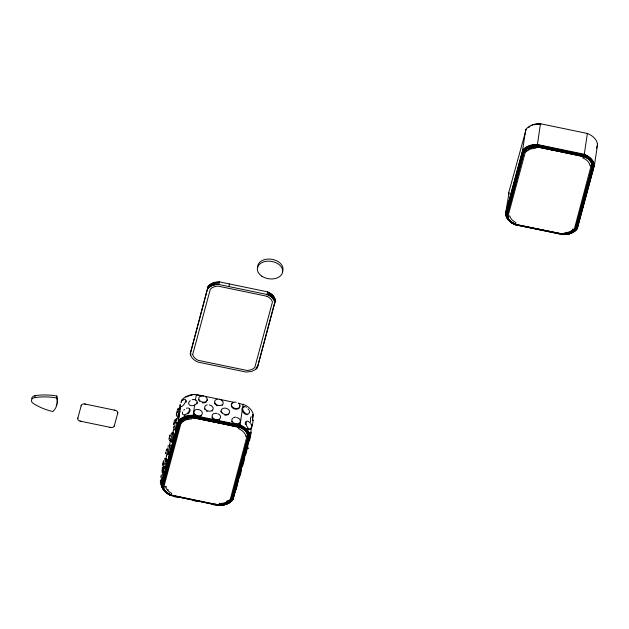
<?xml version="1.0" encoding="UTF-8"?>
<svg xmlns="http://www.w3.org/2000/svg" width="629" height="629" viewBox="0 0 629 629"><rect width="100%" height="100%" fill="white"/><g stroke="black" fill="none" stroke-linecap="round" stroke-linejoin="round"><path stroke-width="0.94" d="M249.461 412.144L249.265 410.36M219.301 503.601L218.947 504.859L224.27 503.758L228.752 500.472L229.962 500.558L229.813 499.803L227.706 501.517A13.335 9.199 8.6 0 1 220.685 503.475C215.024 507.642 230.615 503.664 230.874 500.723L248.408 435.803C247.755 431.746 244.131 428.97 240.545 427.484L191.405 417.302C187.316 417.239 182.772 418.309 180.122 421.65L162.589 486.579C163.241 490.628 166.874 493.411 170.459 494.889L219.592 505.071L219.623 503.208M563.175 234.208L569.394 232.581L572.948 229.703L574.159 229.797L574.01 229.042L571.895 230.749A13.335 9.199 8.6 0 1 564.881 232.706C559.22 236.874 574.812 232.903 575.071 229.962L592.604 165.042C591.952 160.985 588.319 158.201 584.742 156.723L535.601 146.541C531.513 146.471 526.968 147.548 524.319 150.889L506.785 215.81C507.438 219.867 511.07 222.65 514.648 224.128L563.788 234.31L516.039 224.6C513.209 224.152 504.112 216.447 509.765 215.881A13.06 9.01 8.6 0 0 515.914 222.603L515.513 224.474M192.891 417.648L194.66 404.879M537.08 146.887L540.492 123.661L540.523 124.157L538.99 124.196M161.331 479.628L161.323 480.273L163.005 471.892M162.573 465.499L162.793 463.832M164.491 468.346L164.483 468.99L166.166 460.601M166.095 459.154L166.103 458.517L165.686 459.657M166.355 455.294L166.347 455.939L167.456 451.842M168.108 448.092L168.029 447.557M168.155 453.926L168.147 454.57L169.83 446.181M169.681 440.442L169.673 441.086L170.31 439.089M170.545 439.632C170.884 440.772 172.778 431.714 172.087 432.28M170.656 440.646L170.742 441.181M171.395 441.998C171.756 444.609 174.571 426.454 172.653 433.979M174.736 429.741C175.066 430.889 176.961 421.831 176.269 422.389M175.916 422.358L175.923 421.713L175.695 422.208M177.071 415.981L177.064 416.626M177.134 418.505C177.472 419.645 179.359 410.588 178.667 411.154M177.496 422.279L177.221 424.347M179.831 408.52L179.705 409.683M179.894 411.036L178.51 418.206M238.069 481.46L236.245 489.582M239.712 476.271C240.05 477.419 241.937 468.361 241.245 468.919M242.511 465.712L242.503 466.348L243.132 464.351M243.038 463.738C243.376 464.878 245.271 455.821 244.579 456.379M248.447 441.81L248.439 442.446L249.076 440.457M249.571 439.993L249.564 440.63L251.246 432.249M251.411 427.822L251.403 428.467L252.268 425.463M80.905 421.288L79.427 420.887A3.365 2.319 8.6 0 1 77.729 419.032L77.87 417.978M114.604 410.163L116.082 410.564A3.365 2.319 8.6 0 1 117.78 412.42L117.639 413.473M163.965 473.33L164.067 471.986M168.918 439.427L169.775 434.969M166.701 460.86L166.803 459.516M169.783 438.61L169.854 438.067M167.125 462.048L167.228 460.703M171.347 433.939L171.442 433.239M170.333 446.291L170.443 444.939M176.301 414.967L176.497 413.654M174.029 435.693L174.131 434.348M176.631 420.738L176.733 419.386L176.505 419.881M253.07 421.328L253.173 419.975L252.944 420.471M56.807 396.003L56.508 397.953A25.191 17.376 8.6 0 1 52.836 411.563A48.276 33.298 8.6 0 1 33.306 403.456A5.001 3.452 8.6 0 1 31.529 399.989A5.001 3.452 8.6 0 1 34.894 397.575L35.185 395.625A48.865 33.699 8.6 0 1 56.807 396.003A25.191 17.376 8.6 0 1 57.066 403.244M162.156 478.811L161.299 484.479L161.692 486.028A17.14 11.825 8.6 0 0 169.767 494.85C170.38 496.116 173.164 495.243 171.316 495.235M163.155 472.206L163.729 468.424M180.68 406.067L178.392 421.171L161.299 484.479L163.163 485.659L180.146 422.774L178.392 421.171L179.312 420.054A17.313 11.943 8.6 0 1 191.161 415.289L193.087 415.266L240.097 425.007L241.803 425.786A17.313 11.943 8.6 0 1 249.965 434.694L250.216 436.054L233.123 499.355L232.022 500.598A17.14 11.825 8.6 0 1 220.292 505.315L218.357 505.339L171.418 495.526L218.42 505.268L220.347 505.244A17.313 11.943 8.6 0 0 232.203 500.48M181.246 402.293L181.537 400.406L182.457 399.281A17.313 11.943 8.6 0 1 194.306 394.517L196.232 394.493L233.799 402.285M190.257 353.805L208.183 286.242L209.378 284.953L213.726 282.602L219.301 281.855L267.577 291.864C271.799 293.539 276.571 297.737 274.873 302.777L257.347 367.706L255.429 369.577L251.804 371.338L246.23 372.085L197.954 362.084C194.408 360.614 190.862 357.815 190.257 353.805L208.183 286.242M190.406 354.607L190.65 351.163M190.658 355.424L190.925 353.663M182.064 419.787L182.253 418.56M207.782 288.876L208.734 285.582M208.333 288.224L208.977 287.595L209.378 284.953M208.977 287.595L209.701 287.013L210.102 284.371M209.701 287.013L210.511 286.486L210.912 283.844M210.511 286.486L211.383 286.006L211.784 283.372M211.383 286.006L212.327 285.597L212.728 282.956M195.375 400.162L196.327 394.776M212.327 285.597L213.325 285.244L213.726 282.602M213.325 285.244L214.379 284.961L214.78 282.319M214.379 284.961L215.472 284.74L215.873 282.099M215.472 284.74L216.596 284.591L216.997 281.949M216.596 284.591L217.752 284.505L218.153 281.871M217.752 284.505L218.9 284.497L219.301 281.855M228.995 286.588L229.396 283.946M230.874 500.723L231.063 499.497L230.513 500.149M233.406 497.468L233.123 499.355L231.071 499.725L248.054 436.848L250.216 436.054L251.93 424.724M274.873 302.777C274.268 298.767 270.722 295.968 267.176 294.498L267.577 291.864M256.152 368.995L256.42 367.234M256.797 368.366L257.064 366.605M268.198 294.962L268.599 292.32M257.347 367.706L275.274 300.143M247.622 433.373L247.81 432.147L248.172 432.949M269.188 295.488L269.589 292.847M270.124 296.062L270.525 293.421M270.989 296.691L271.39 294.05M252.496 420.95L253.11 413.921A17.313 11.943 8.6 0 0 244.948 405.013L238.517 403.26M271.783 297.36L272.176 294.718M272.491 298.06L272.892 295.426M273.128 298.799L273.521 296.165M273.662 299.569L274.063 296.927M274.118 300.355L274.511 297.721M274.472 301.165L274.865 298.523M274.724 301.975L275.125 299.341M578.027 223.877L577.32 228.594L576.392 229.719A17.313 11.943 8.6 0 1 564.543 234.483L562.538 234.507L564.119 234.208A15.623 10.772 8.6 0 0 574.812 229.915L575.566 228.987L592.565 166.04L592.361 164.916A15.623 10.772 8.6 0 0 587.171 158.138L583.586 156.236L535.507 146.62A15.623 10.772 8.6 0 0 524.822 150.921L524.059 151.841L522.589 150.41L525.726 129.645L526.646 128.52A17.313 11.943 8.6 0 1 538.503 123.756L540.429 123.732L587.431 133.474L589.145 134.252A17.313 11.943 8.6 0 1 597.298 143.16L597.55 144.521L594.413 165.293L577.32 228.594L575.268 228.964L592.243 166.08L594.413 165.293L594.161 163.925A17.313 11.943 8.6 0 0 586 155.017L584.294 154.247L537.284 144.505L535.358 144.528A17.313 11.943 8.6 0 0 523.509 149.285L522.589 150.41L505.496 213.711L505.747 215.079A17.313 11.943 8.6 0 0 513.901 223.987C514.341 224.789 517.376 224.868 515.576 224.349M165.663 453.729L165.789 452.966M164.877 460.562L165.128 458.313L164.9 458.808M165.576 461.56L165.828 459.312L165.6 459.807M169.217 446.991L169.374 444.845M173.462 427.995L173.588 427.233M170.789 447.628L170.231 450.671M178.581 410.383L178.833 408.135L178.605 408.63M236.819 483.324L236.968 482.419M250.106 434.191L250.256 433.287M248.408 448.571L248.518 447.872M81.133 405.909L81.542 404.911A3.365 2.319 8.6 0 1 84.003 403.92L85.536 404.14M114.376 425.542L113.967 426.541A3.365 2.319 8.6 0 1 111.498 427.531L109.973 427.311M167.133 450.262L167.44 448.674M174.162 427.413L174.304 426.651M162.785 463.895L163.469 460.617M160.749 477.372L161.244 474.903M163.485 464.894L164.153 461.686M165.773 453.037L165.93 452.196M163.815 474.235L162.714 479.337M173.415 424.772L174.571 419.913M166.976 462.952L166.567 465.09M176.49 413.725L177.708 408.74M175.318 422.476L175.758 419.181L175.53 419.677M173.879 436.597L173.47 438.743M252.921 422.224L252.512 424.371M171.387 495.109L171.725 493.372A13.06 9.01 8.6 0 1 165.569 486.649C159.805 486.995 169.319 495.259 171.733 495.495M170.121 436.534L170.467 434.867M167.731 450.828L168.077 449.161M176.702 415.407L176.867 414.59M177.032 425.385L175.931 430.094M572.398 230.371L572.704 228.94M166.095 451.378L166.63 449.09M164.232 464.43L164.405 463.62M236.166 486.563L236.402 485.47M249.454 437.422L249.524 435.079A16.92 11.668 8.6 0 0 241.552 426.376L193.024 415.918L191.177 415.934A16.92 11.668 8.6 0 0 179.595 420.589L178.715 421.666L161.637 484.888L161.881 486.193A16.92 11.668 8.6 0 0 169.854 494.905M226.849 502.343L227.234 500.653M174.068 424.834L174.571 422.861M166.331 466.183L165.545 469.085M169.759 452.77L169.987 451.764M173.234 439.836L172.778 441.7M239.358 474.722L239.594 473.708M239.319 476.35L238.422 479.172M245.955 450.946L245.082 454.185L245.058 453.768M177.236 412.962L177.708 411.382M174.406 426.541L174.618 425.684M168.108 452.094L168.328 451.237M171.285 439.294L170.884 440.795M167.739 455.003L167.959 454.146M235.93 487.569L235.529 489.071M241.945 465.012L242.165 464.155M242.472 463.038L242.692 462.181M249.218 438.437L248.817 439.938M77.713 418.576L81.29 405.32M114.219 426.14L117.796 412.883M165.718 458.981L166.481 456.151M169.547 444.813L170.561 441.031M172.605 433.475L173.879 428.75M175.923 421.194L176.686 418.356M178.982 409.856L180.256 405.131M181.026 402.293L181.962 400.154M161.441 484.684L178.526 421.422L179.43 420.321A17.14 11.825 8.6 0 1 191.161 415.604L240.011 425.306L241.685 426.069A17.14 11.825 8.6 0 1 249.768 434.891L250.012 436.235L232.927 499.497M163.823 486.854L181.372 421.855L183.236 421.351L184.572 420.164A13.335 9.199 8.6 0 1 191.247 417.766L192.356 417.436L241.127 427.783A13.335 9.199 8.6 0 1 247.409 434.647L229.962 500.558M252.591 418.12L253.212 415.077M249.76 436.392L232.691 499.607L231.81 500.684A16.92 11.668 8.6 0 1 220.229 505.339M508.02 216.093L525.569 151.094L527.432 150.59L528.769 149.395A13.335 9.199 8.6 0 1 535.444 146.997L536.553 146.675L585.324 157.022A13.335 9.199 8.6 0 1 591.606 163.886L574.159 229.797M596.528 148.302L597.55 144.521L597.212 144.112M167.974 446.386L168.273 445.466M175.004 423.537L175.153 423.042M163.776 465.664L163.328 466.624M174.563 429.064L174.123 430.024M164.287 467.308L164.468 466.663M169.539 453.627L169.209 454.665M239.146 475.571L238.698 476.53M218.42 505.268L171.843 495.361L167.283 492.743A15.623 10.772 8.6 0 1 163.076 486.681L162.864 485.557M178.329 418.851L178.101 419.346M247.606 446.158L247.834 445.662L246.033 453.973M181.372 421.855L180.782 423.262L185.264 419.975L191.735 418.859L192.356 417.436L193.001 418.088M525.569 151.094L524.979 152.501L529.461 149.215L535.932 148.098L536.553 146.675M239.279 427.264L240.097 425.007L243.093 404.125M583.476 156.503L584.294 154.247L587.4 133.387L587.006 133.639M179.863 422.609L180.625 421.682A15.623 10.772 8.6 0 1 191.318 417.381L239.39 426.997L242.975 428.899A15.623 10.772 8.6 0 1 248.164 435.677L248.369 436.801L231.378 499.748L230.615 500.676A15.623 10.772 8.6 0 1 219.922 504.977L218.334 504.993L219.513 505.095L218.947 504.859M528.596 127.601L529.972 126.39M239.956 427.303L238.415 428.538C241.913 429.992 245.381 432.799 245.947 436.77L247.512 435.559M584.144 156.535L582.603 157.769C586.11 159.231 589.577 162.038 590.144 166.001L591.708 164.798M185.775 397.158L191.546 394.886M509.089 192.608L505.496 213.711L507.359 214.89L524.059 151.841M515.756 224.875L513.964 224.081A17.14 11.825 8.6 0 1 505.881 215.26L505.637 213.923L522.723 150.653L523.627 149.553A17.14 11.825 8.6 0 1 535.358 144.835L537.252 144.819L585.882 155.308A17.14 11.825 8.6 0 1 593.965 164.13L594.208 165.466L577.123 228.736L576.219 229.837A17.14 11.825 8.6 0 1 564.488 234.554L562.554 234.578L515.835 224.828M526.159 129.393L508.633 192.946L508.885 194.306M531.654 125.391L532.598 124.974M533.596 124.628L538.023 123.889L541.003 124.259M234.617 417.239L235.623 417.145M540.515 124.007L538.927 124.031A15.615 10.772 8.6 0 0 537.622 124.125M218.334 505.15L220.001 505.134A15.992 11.031 8.6 0 0 230.953 500.731L231.747 499.764L248.762 436.738L248.549 435.559A15.992 11.031 8.6 0 0 241.009 427.327L191.263 417.019A15.992 11.031 8.6 0 0 180.319 421.422L179.524 422.389L162.502 485.415L162.722 486.594A15.992 11.031 8.6 0 0 170.255 494.826M193.826 394.65L194.974 394.642M515.686 224.883L562.538 234.507M218.9 284.497L267.176 294.498M196.806 395.02L198.646 395.405M199.928 395.672L201.728 396.042M84.663 403.96L115.477 410.344M80.032 421.108L110.846 427.492M218.978 504.977L219.513 505.095M267.026 296.267L218.137 286.132A11.361 7.831 8.6 0 0 210.314 289.206L192.694 354.504M507.06 214.788L507.265 215.92A15.623 10.772 8.6 0 0 511.479 221.982L515.929 224.734L564.197 234.373A15.992 11.031 8.6 0 0 575.142 229.97L575.944 229.003L592.958 165.97L592.746 164.79A15.992 11.031 8.6 0 0 585.206 156.566L535.46 146.258A15.992 11.031 8.6 0 0 524.515 150.653L523.713 151.628L506.699 214.654L506.911 215.833A15.992 11.031 8.6 0 0 514.451 224.066M173.863 427.626L173.258 426.918M252.481 414.511L253.015 414.873M510.897 221.581L512.454 222.697M166.701 492.342L168.257 493.458M171.45 495.613L169.704 494.748A17.313 11.943 8.6 0 1 161.551 485.84M167.676 489.338L168.36 490.022M514.467 224.003L512.525 222.737M170.278 494.764L168.328 493.498M564.347 234.554A16.653 11.487 8.6 0 0 575.747 229.978L576.604 228.932L593.658 165.765L593.43 164.491A16.653 11.487 8.6 0 0 585.583 155.929L535.389 145.527A16.653 11.487 8.6 0 0 523.996 150.103L523.139 151.149L506.078 214.316L506.314 215.59A16.653 11.487 8.6 0 0 514.16 224.152M564.276 234.483A16.346 11.267 8.6 0 0 575.464 229.994L576.29 228.98L593.328 165.883L593.1 164.656A16.346 11.267 8.6 0 0 585.402 156.244L535.421 145.889A16.346 11.267 8.6 0 0 524.24 150.386L523.407 151.392L506.369 214.489L506.597 215.723A16.346 11.267 8.6 0 0 509.223 220.417M564.417 234.578A16.92 11.668 8.6 0 0 575.999 229.923L576.887 228.846L593.957 165.624L593.713 164.318A16.92 11.668 8.6 0 0 585.741 155.615L537.221 145.15L535.373 145.173A16.92 11.668 8.6 0 0 523.792 149.828L522.903 150.905L505.834 214.127L506.078 215.433A16.92 11.668 8.6 0 0 514.05 224.136M533.911 124.888A15.615 10.772 8.6 0 1 535.098 124.558M514.294 224.128A16.346 11.267 8.6 0 1 510.064 221.266M34.894 397.575A48.865 33.699 8.6 0 1 56.508 397.953M56.696 404.4A25.191 17.376 8.6 0 1 56.201 405.524M31.749 398.644A5.001 3.452 8.6 0 1 35.185 395.625M188.142 407.993A4.34 2.39 -42.5 0 1 188.975 411.413A4.34 2.39 -42.5 0 1 184.305 414.802A4.34 2.39 -42.5 0 1 182.646 411.971M183.778 410.21A4.34 2.39 -42.5 0 1 184.588 409.424M186.428 408.292A4.34 2.39 -42.5 0 1 187.332 408.024M189.36 408.803A4.34 2.39 -42.5 0 1 187.89 413.984M185.146 415.384A4.34 2.39 -42.5 0 1 184.336 415.415M252.213 424.819A4.34 0.983 85.8 0 1 251.238 424.882M250.987 424.205A4.34 0.983 85.8 0 1 250.767 423.325M250.594 422.287A4.34 0.983 85.8 0 1 251.403 416.901M192.215 399.698A4.34 2.988 -16.9 0 1 197.011 402.584A4.34 2.988 -16.9 0 1 190.642 405.563A4.34 2.988 -16.9 0 1 190.202 400.642M197.254 402.206A4.34 2.988 -16.9 0 1 197.011 403.818M182.583 400.484A4.34 1.777 -56 0 1 185.681 400.61A4.34 1.777 -56 0 1 182.143 406.224A4.34 1.777 -56 0 1 180.271 404.14M186.428 400.649A4.34 1.777 -56 0 1 186.192 402.261M163.194 468.22A4.34 0.629 -89.4 0 1 163.343 470.154M162.109 472.505A4.34 0.629 -89.4 0 1 162.762 466.993M163.084 471.396A4.34 0.629 -89.4 0 1 163.752 467.001M162.479 487.302A4.34 1.745 73.8 0 1 160.592 480.045M161.873 484.605A4.34 1.745 73.8 0 1 161.276 480.501M215.708 504.812A4.34 3.129 15.1 0 1 211.47 503.939M215.889 504.151A4.34 3.129 15.1 0 1 213.703 504.128M201.366 415.62A4.34 3.129 15.1 0 1 200.596 416.123M199.645 416.429A4.34 3.129 15.1 0 1 197.459 416.406M196.382 416.076A4.34 3.129 15.1 0 1 193.708 413.261M236.583 417.475A4.34 3.129 15.1 0 1 240.207 421.988A4.34 3.129 15.1 0 1 234.216 423.199A4.34 3.129 15.1 0 1 232.675 418.261M233.445 417.758A4.34 3.129 15.1 0 1 234.397 417.452M239.366 423.561A4.34 3.129 15.1 0 1 238.595 424.064M232.022 422.035A4.34 3.129 15.1 0 1 231.716 421.202M239.618 404.557A4.34 3.129 15.1 0 1 237.762 408.402A4.34 3.129 15.1 0 1 232.164 406.672A4.34 3.129 15.1 0 1 233.044 402.529M233.996 402.222A4.34 3.129 15.1 0 1 236.182 402.245M238.242 403.103A4.34 3.129 15.1 0 1 239.044 403.779M239.445 405.225A4.34 3.129 15.1 0 1 235.065 409.125A4.34 3.129 15.1 0 1 232.093 403.7M228.649 414.299A4.34 3.129 15.1 0 1 227.879 414.802M226.927 415.116A4.34 3.129 15.1 0 1 224.742 415.093M220.991 411.94A4.34 3.129 15.1 0 1 220.968 411.107M178.644 496.69A4.34 3.129 15.1 0 1 172.645 495.448M175.688 496.312A4.34 3.129 15.1 0 1 174.603 495.982M205.549 396.75A4.34 3.129 15.1 0 1 205.392 401.947A4.34 3.129 15.1 0 1 198.874 399.242A4.34 3.129 15.1 0 1 203.489 395.9M206.281 401.986A4.34 3.129 15.1 0 1 202.373 402.78M199.511 401.247A4.34 3.129 15.1 0 1 198.622 399.627M207.059 399.714A4.34 3.129 15.1 0 1 207.083 400.547M197.451 501.101A4.34 3.129 15.1 0 1 193.213 500.22M197.632 500.432A4.34 3.129 15.1 0 1 195.446 500.409M217.901 413.709A4.34 3.129 15.1 0 1 219.293 419.158A4.34 3.129 15.1 0 1 212.303 417.003A4.34 3.129 15.1 0 1 216.816 413.379M219.607 419.464A4.34 3.129 15.1 0 1 218.837 419.968M217.878 420.282A4.34 3.129 15.1 0 1 215.7 420.258M214.615 419.92A4.34 3.129 15.1 0 1 213.64 419.401M212.838 418.725A4.34 3.129 15.1 0 1 211.949 417.106M209.378 404.895A4.34 3.129 15.1 0 1 212.736 409.888A4.34 3.129 15.1 0 1 205.825 409.817A4.34 3.129 15.1 0 1 207.193 404.872M212.704 410.32A4.34 3.129 15.1 0 1 212.17 410.981M207.177 411.445A4.34 3.129 15.1 0 1 206.202 410.918M204.818 409.463A4.34 3.129 15.1 0 1 204.511 408.622M219.403 399.234A4.34 3.129 15.1 0 1 222.752 404.227A4.34 3.129 15.1 0 1 215.841 404.156A4.34 3.129 15.1 0 1 217.217 399.211M222.729 404.659A4.34 3.129 15.1 0 1 222.186 405.32M217.202 405.776A4.34 3.129 15.1 0 1 216.219 405.257M215.417 404.581A4.34 3.129 15.1 0 1 214.528 402.961M249.273 412.577A4.34 2.587 53.5 0 1 243.942 411.956A4.34 2.587 53.5 0 1 244.76 406.578M245.601 406.798A4.34 2.587 53.5 0 1 246.466 407.262M248.038 408.787A4.34 2.587 53.5 0 1 248.644 409.738M247.339 414.605A4.34 2.587 53.5 0 1 245.742 414.417M244.878 413.953A4.34 2.587 53.5 0 1 242.055 409.51A4.34 2.587 53.5 0 1 244.115 407.049M251.089 427.814A4.34 2.044 68.1 0 1 247.96 428.003A4.34 2.044 68.1 0 1 246.316 421.973A4.34 2.044 68.1 0 1 249.729 422.83M250.067 428.852A4.34 2.044 68.1 0 1 248.644 429.497M248.007 429.159A4.34 2.044 68.1 0 1 247.354 428.577M245.467 424.709A4.34 2.044 68.1 0 1 245.939 421.603M220.158 505.315A16.653 11.487 8.6 0 0 231.551 500.739L232.408 499.693L249.469 436.526L249.233 435.26A16.653 11.487 8.6 0 0 241.387 426.69L191.192 416.288A16.653 11.487 8.6 0 0 179.8 420.872L178.943 421.917L161.889 485.077L162.117 486.351A16.653 11.487 8.6 0 0 169.964 494.921M220.079 505.252A16.346 11.267 8.6 0 0 231.268 500.755L232.093 499.74L249.131 436.644L248.911 435.417A16.346 11.267 8.6 0 0 241.206 427.005L191.224 416.65A16.346 11.267 8.6 0 0 180.043 421.147L179.21 422.153L162.172 485.258L162.4 486.484A16.346 11.267 8.6 0 0 170.097 494.889M190.909 395.319A15.615 10.772 8.6 0 1 192.144 395.067M166.315 487.066A13.036 8.995 8.6 0 1 165.977 486.296M257.693 267.679A12.761 8.798 8.6 0 1 272.098 259.337A12.761 8.798 8.6 0 1 282.224 271.995M192.678 354.504A11.361 7.831 8.6 0 0 198.111 360.315L246.993 370.45A11.361 7.831 8.6 0 0 254.824 367.375L272.436 302.085A11.361 7.831 8.6 0 0 267.018 296.275M194.778 414.212A4.34 3.129 15.1 0 0 202.082 414.291A4.34 3.129 15.1 0 0 197.467 409.408A4.34 3.129 15.1 0 0 194.778 414.212M222.061 412.899A4.34 3.129 15.1 0 0 229.365 412.978A4.34 3.129 15.1 0 0 224.75 408.095A4.34 3.129 15.1 0 0 222.061 412.899M261.79 276.155A12.761 8.798 8.6 0 0 282.492 272.648A12.761 8.798 8.6 0 0 265.776 261.389A12.761 8.798 8.6 0 0 261.79 276.155"/></g></svg>
